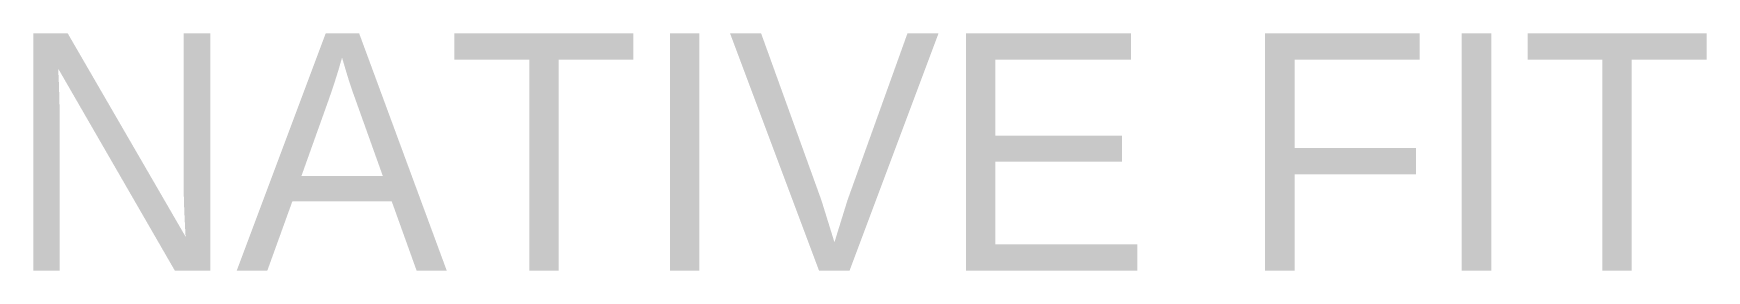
# Model space of a CAD drawing. Extents: x 10.5 to 45.9, y 20 to 25.
import ezdxf

# ---------------------------------------------------------------- set-up
doc = ezdxf.new("R2010")
doc.units = 0

msp = doc.modelspace()

# ---------------------------------------------------------------- texts
msp.add_text('NATIVE FIT', height=5).set_placement((10, 20))

doc.saveas('drawing.dxf')
